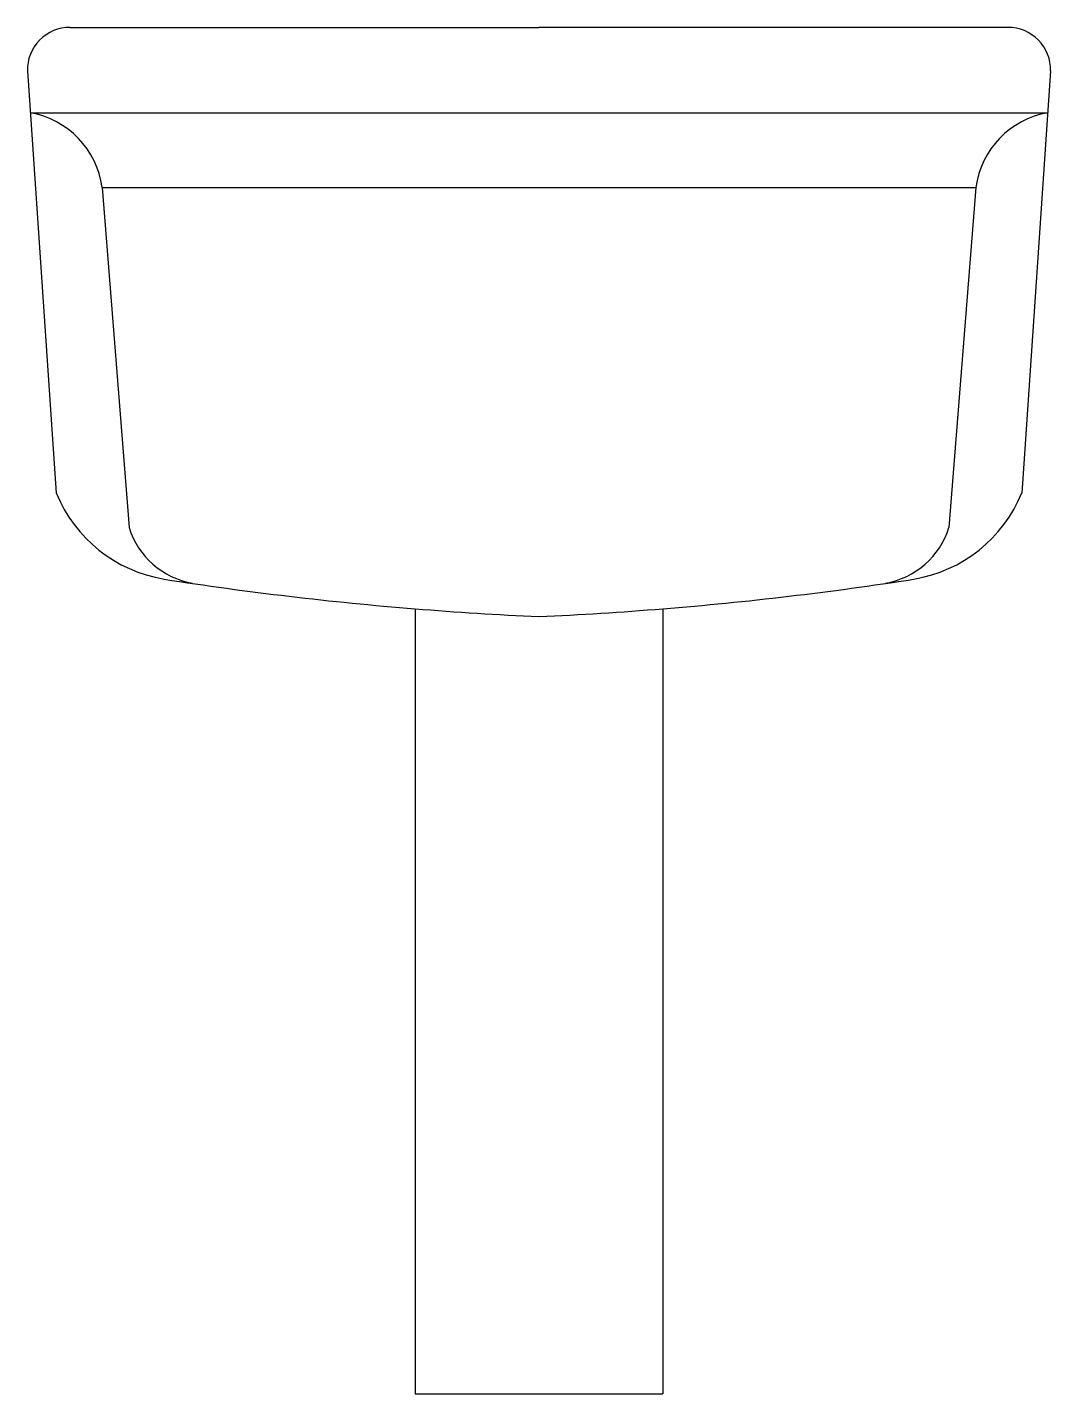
# Model space of a CAD drawing. Header units: millimetres. Extents: x -3037.639 to -3037.04, y 2889.257 to 2890.057.
import ezdxf

# ---------------------------------------------------------------- set-up
doc = ezdxf.new("R2010")
doc.units = ezdxf.units.MM
doc.header["$LTSCALE"] = 10
doc.layers.add('Serviço_Tanques', color=2, linetype='Continuous')

msp = doc.modelspace()

# ---------------------------------------------------------------- linework, layer by layer
at = {"layer": 'Serviço_Tanques'}
for p, q in [((-3037.61357, 2890.05745), (-3037.33906, 2890.05745)), ((-3037.06455, 2890.05745), (-3037.33906, 2890.05745)), ((-3037.63857, 2890.03197), (-3037.62163, 2889.7848)), ((-3037.03955, 2890.03197), (-3037.05649, 2889.7848)), ((-3037.63689, 2890.00745), (-3037.04123, 2890.00745)), ((-3037.59471, 2889.96369), (-3037.08341, 2889.96369)), ((-3037.59471, 2889.96369), (-3037.57899, 2889.76458)), ((-3037.08341, 2889.96369), (-3037.09913, 2889.76458)), ((-3037.41156, 2889.71701), (-3037.41156, 2889.25745)), ((-3037.26656, 2889.71701), (-3037.26656, 2889.25745)), ((-3037.41156, 2889.25745), (-3037.26656, 2889.25745))]:
    msp.add_line(p, q, dxfattribs=at)
for centre, radius, start, end in [((-3037.61357, 2890.03245), 0.025, 90, 181.10653), ((-3037.06455, 2890.03245), 0.025, 358.89347, 90), ((-3037.64589, 2889.95657), 0.05167, 7.92233, 79.97179), ((-3037.03223, 2889.95657), 0.05167, 100.02821, 172.07767), ((-3037.54484, 2889.81618), 0.08295, 202.2273, 260.48368), ((-3037.13327, 2889.81618), 0.08295, 279.51632, 337.7727), ((-3037.53381, 2889.77857), 0.04729, 197.20112, 260.2087), ((-3037.14431, 2889.77857), 0.04729, 279.7913, 342.79888), ((-3037.24911, 2891.72411), 2.01366, 261.16005, 265.37271), ((-3037.42901, 2891.72411), 2.01366, 274.62729, 278.83995), ((-3037.24911, 2891.72411), 2.01366, 265.37271, 267.43977), ((-3037.42901, 2891.72411), 2.01366, 272.56023, 274.62729)]:
    msp.add_arc(centre, radius, start, end, dxfattribs=at)

doc.saveas('drawing.dxf')
